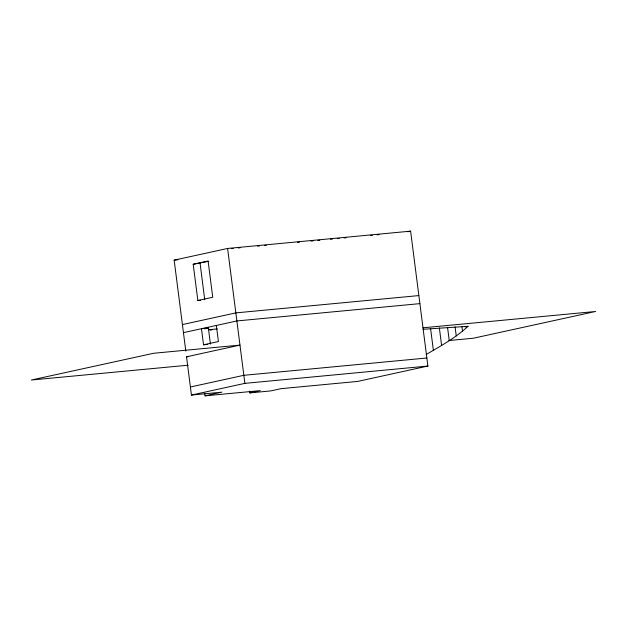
<?xml version="1.0" encoding="UTF-8"?>
<svg xmlns="http://www.w3.org/2000/svg" width="627" height="627" viewBox="0 0 627 627"><rect width="100%" height="100%" fill="white"/><g stroke="black" fill="none" stroke-linecap="round" stroke-linejoin="round"><path stroke-width="0.94" d="M426.188 354.482C440.718 346.033 455.633 337.788 468.055 326.306L423.123 329.269M185.804 351.081L174.157 260.15L227.593 248.457L410.607 231.151L427.888 366.05L357.68 381.42L281.021 388.669L270.605 390.942L249.883 392.902L249.656 391.115M193.202 264.257L208.101 261.004L212.741 297.245L197.85 300.505L193.202 264.257L208.76 261.287M407.777 231.771L410.607 231.151M182.41 324.582L235.846 312.889L418.867 295.583M183.437 332.639L236.881 320.946L419.894 303.633M204.668 328.846L208.368 328.039L210.429 344.145M208.368 328.039L201.463 328.689L203.524 344.803L218.415 341.543L216.354 325.429M190.404 387L243.84 375.307L426.862 358.001M465.21 326.926L468.055 326.306M186.548 356.904L191.439 395.057L244.875 383.363L427.888 366.05M204.708 393.168L205.053 395.849L221.825 392.181L191.439 395.057M249.883 392.902L260.299 390.629L205.053 395.849M231.3 248.621L233.252 248.441M238.111 247.978L240.055 247.798M257.556 246.137L259.507 245.956M264.367 245.494L266.31 245.314M297.433 242.367L299.377 242.187M311.047 241.082L312.991 240.901M317.85 240.439L319.794 240.259M330.492 239.248L332.435 239.059M337.302 238.597L339.246 238.417M344.105 237.954L346.049 237.774M370.361 235.47L372.305 235.29M377.172 234.827L379.116 234.647M174.157 260.15L177.95 259.79M197.85 300.505L200.436 300.255M208.76 329.724L217.303 328.916M210.029 330.123L211.926 329.943M203.524 344.803L207.843 344.395M422.99 327.796L595.65 311.47L473.354 338.227L449.018 340.532M188.437 356.614L186.532 356.794L239.969 345.101L153.646 353.267L31.35 380.025L188.1 365.204M461.927 326.542L462.522 331.166M455.084 326.886L456.244 335.947M447.545 327.357L449.253 340.641M439.37 327.937L441.612 345.453M430.592 328.626L433.375 350.375M227.593 248.457L244.875 383.363M200.068 263.246L204.747 299.792"/></g></svg>
